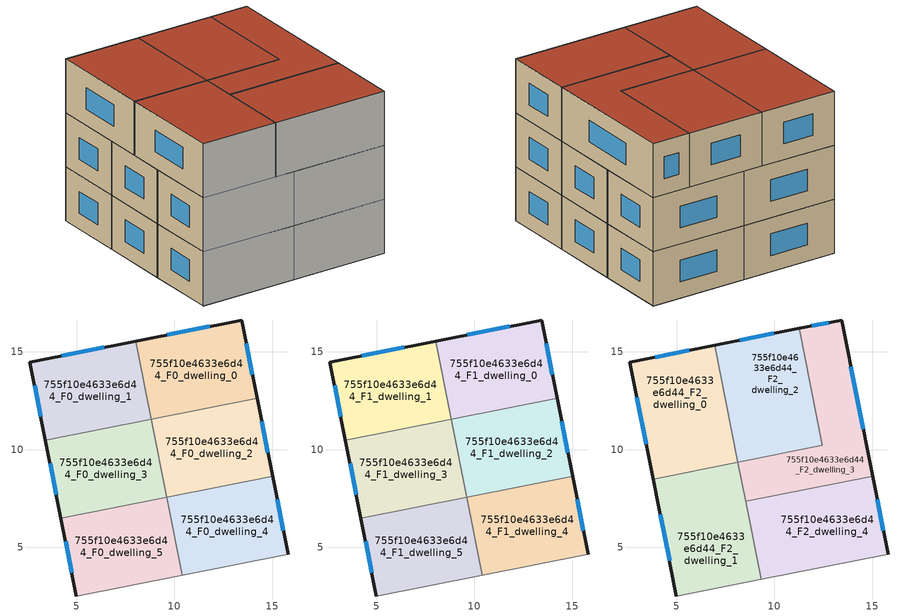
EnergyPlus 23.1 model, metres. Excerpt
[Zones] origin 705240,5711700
755f10e4633e6d44_F0_dwelling_0
 floor ground (EU_floor_Construction): 14.23,12.64 13.43,16.63 8.02,15.55 8.82,11.56 z0
 wall outside (EU_wall_Construction): 8.02,15.55 13.43,16.63 14.23,12.64 z0:3
 wall to 755f10e4633e6d44_F0_dwelling_2 (EU_wall_Construction): 14.23,12.64 8.82,11.56 z0:3
 wall to 755f10e4633e6d44_F0_dwelling_1 (EU_wall_Construction): 8.82,11.56 8.02,15.55 z0:3
 window (EU_Window_Construction): 9.64,15.87 11.81,16.31 / 13.67,15.43 13.99,13.83 z0.9:2.1
755f10e4633e6d44_F0_dwelling_1
 floor ground (EU_floor_Construction): 8.82,11.56 8.02,15.55 2.61,14.47 3.41,10.49 z0
 wall outside (EU_wall_Construction): 3.41,10.49 2.61,14.47 8.02,15.55 z0:3
 wall to 755f10e4633e6d44_F0_dwelling_3 (EU_wall_Construction): 8.82,11.56 3.41,10.49 z0:3
 window (EU_Window_Construction): 4.23,14.8 6.4,15.23 / 3.17,11.68 2.85,13.28 z0.9:2.1
755f10e4633e6d44_F0_dwelling_2
 floor ground (EU_floor_Construction): 15.02,8.65 14.23,12.64 8.82,11.56 9.61,7.57 z0
 wall outside (EU_wall_Construction): 14.23,12.64 15.02,8.65 z0:3
 wall to 755f10e4633e6d44_F0_dwelling_3 (EU_wall_Construction): 9.61,7.57 8.82,11.56 z0:3
 wall to 755f10e4633e6d44_F0_dwelling_4 (EU_wall_Construction): 15.02,8.65 9.61,7.57 z0:3
 window (EU_Window_Construction): 14.46,11.44 14.78,9.84 z0.9:2.1
755f10e4633e6d44_F0_dwelling_3
 floor ground (EU_floor_Construction): 9.61,7.57 8.82,11.56 3.41,10.49 4.2,6.5 z0
 wall outside (EU_wall_Construction): 4.2,6.5 3.41,10.49 z0:3
 wall to 755f10e4633e6d44_F0_dwelling_5 (EU_wall_Construction): 9.61,7.57 4.2,6.5 z0:3
 window (EU_Window_Construction): 3.96,7.69 3.64,9.29 z0.9:2.1
755f10e4633e6d44_F0_dwelling_4
 floor ground (EU_floor_Construction): 15.81,4.65 15.02,8.65 9.61,7.57 10.41,3.58 z0
 wall outside (EU_wall_Construction): 15.02,8.65 15.81,4.65 z0:3
 wall adiabatic (EU_wall_Construction): 15.81,4.65 10.41,3.58 z0:3
 wall to 755f10e4633e6d44_F0_dwelling_5 (EU_wall_Construction): 10.41,3.58 9.61,7.57 z0:3
 window (EU_Window_Construction): 15.26,7.45 15.58,5.85 z0.9:2.1
755f10e4633e6d44_F0_dwelling_5
 floor ground (EU_floor_Construction): 10.41,3.58 9.61,7.57 4.2,6.5 4.99,2.51 z0
 wall outside (EU_wall_Construction): 4.99,2.51 4.2,6.5 z0:3
 wall adiabatic (EU_wall_Construction): 10.41,3.58 4.99,2.51 z0:3
 window (EU_Window_Construction): 4.76,3.7 4.44,5.3 z0.9:2.1
755f10e4633e6d44_F1_dwelling_0
 floor to 755f10e4633e6d44_F0_dwelling_0 (EU_floor_Construction): 14.23,12.64 13.43,16.63 8.02,15.55 8.82,11.56 z3
 wall outside (EU_wall_Construction): 8.02,15.55 13.43,16.63 14.23,12.64 z3:6
 wall to 755f10e4633e6d44_F1_dwelling_2 (EU_wall_Construction): 14.23,12.64 8.82,11.56 z3:6
 wall to 755f10e4633e6d44_F1_dwelling_1 (EU_wall_Construction): 8.82,11.56 8.02,15.55 z3:6
 window (EU_Window_Construction): 9.64,15.87 11.81,16.31 / 13.67,15.43 13.99,13.83 z3.9:5.1
755f10e4633e6d44_F1_dwelling_1
 floor to 755f10e4633e6d44_F0_dwelling_1 (EU_floor_Construction): 8.82,11.56 8.02,15.55 2.61,14.47 3.41,10.49 z3
 wall outside (EU_wall_Construction): 3.41,10.49 2.61,14.47 8.02,15.55 z3:6
 wall to 755f10e4633e6d44_F1_dwelling_3 (EU_wall_Construction): 8.82,11.56 3.41,10.49 z3:6
 window (EU_Window_Construction): 4.23,14.8 6.4,15.23 / 3.17,11.68 2.85,13.28 z3.9:5.1
 ceiling adiabatic (EU_roof_Construction): 8.02,15.55 8.82,11.56 7.74,11.35 6.94,15.34 z6
755f10e4633e6d44_F1_dwelling_2
 floor to 755f10e4633e6d44_F0_dwelling_2 (EU_floor_Construction): 15.02,8.65 14.23,12.64 8.82,11.56 9.61,7.57 z3
 wall outside (EU_wall_Construction): 14.23,12.64 15.02,8.65 z3:6
 wall to 755f10e4633e6d44_F1_dwelling_3 (EU_wall_Construction): 9.61,7.57 8.82,11.56 z3:6
 wall to 755f10e4633e6d44_F1_dwelling_4 (EU_wall_Construction): 15.02,8.65 9.61,7.57 z3:6
 window (EU_Window_Construction): 14.46,11.44 14.78,9.84 z3.9:5.1
 ceiling adiabatic (EU_roof_Construction): 14.23,12.64 15.02,8.65 9.61,7.57 9.21,9.57 12.46,10.21 12.06,12.21 z6
755f10e4633e6d44_F1_dwelling_3
 floor to 755f10e4633e6d44_F0_dwelling_3 (EU_floor_Construction): 9.61,7.57 8.82,11.56 3.41,10.49 4.2,6.5 z3
 wall outside (EU_wall_Construction): 4.2,6.5 3.41,10.49 z3:6
 wall to 755f10e4633e6d44_F1_dwelling_5 (EU_wall_Construction): 9.61,7.57 4.2,6.5 z3:6
 window (EU_Window_Construction): 3.96,7.69 3.64,9.29 z3.9:5.1
755f10e4633e6d44_F1_dwelling_4
 floor to 755f10e4633e6d44_F0_dwelling_4 (EU_floor_Construction): 15.81,4.65 15.02,8.65 9.61,7.57 10.41,3.58 z3
 wall outside (EU_wall_Construction): 15.02,8.65 15.81,4.65 z3:6
 wall adiabatic (EU_wall_Construction): 15.81,4.65 10.41,3.58 z3:6
 wall to 755f10e4633e6d44_F1_dwelling_5 (EU_wall_Construction): 10.41,3.58 9.61,7.57 z3:6
 window (EU_Window_Construction): 15.26,7.45 15.58,5.85 z3.9:5.1
755f10e4633e6d44_F1_dwelling_5
 floor to 755f10e4633e6d44_F0_dwelling_5 (EU_floor_Construction): 10.41,3.58 9.61,7.57 4.2,6.5 4.99,2.51 z3
 wall outside (EU_wall_Construction): 4.99,2.51 4.2,6.5 z3:6
 wall adiabatic (EU_wall_Construction): 10.41,3.58 4.99,2.51 z3:6
 window (EU_Window_Construction): 4.76,3.7 4.44,5.3 z3.9:5.1
755f10e4633e6d44_F2_dwelling_0
 floor to 755f10e4633e6d44_F1_dwelling_1 (EU_floor_Construction): 7.74,11.35 6.94,15.34 2.61,14.47 3.41,10.49 z6
 floor to 755f10e4633e6d44_F1_dwelling_3 (EU_floor_Construction): 8.13,9.35 7.74,11.35 3.41,10.49 3.8,8.49 z6
 wall outside (EU_wall_Construction): 3.8,8.49 2.61,14.47 6.94,15.34 z6:9
 wall to 755f10e4633e6d44_F2_dwelling_1 (EU_wall_Construction): 8.13,9.35 3.8,8.49 z6:9
 wall to 755f10e4633e6d44_F2_dwelling_2 (EU_wall_Construction): 6.94,15.34 8.13,9.35 z6:9
 window (EU_Window_Construction): 3.45,10.28 2.97,12.68 / 3.91,14.73 5.65,15.08 z6.9:8.1
 roof outside (EU_roof_Construction): 6.94,15.34 8.13,9.35 3.8,8.49 2.61,14.47 z9
755f10e4633e6d44_F2_dwelling_1
 floor to 755f10e4633e6d44_F1_dwelling_5 (EU_floor_Construction): 9.32,3.37 8.53,7.36 4.2,6.5 4.99,2.51 z6
 floor to 755f10e4633e6d44_F1_dwelling_3 (EU_floor_Construction): 8.53,7.36 8.13,9.35 3.8,8.49 4.2,6.5 z6
 wall outside (EU_wall_Construction): 4.99,2.51 3.8,8.49 z6:9
 wall adiabatic (EU_wall_Construction): 9.32,3.37 4.99,2.51 z6:9
 wall to 755f10e4633e6d44_F2_dwelling_4 (EU_wall_Construction): 8.53,7.36 9.32,3.37 z6:9
 wall to 755f10e4633e6d44_F2_dwelling_3 (EU_wall_Construction): 8.13,9.35 8.53,7.36 z6:9
 window (EU_Window_Construction): 4.64,4.3 4.16,6.7 z6.9:8.1
 roof outside (EU_roof_Construction): 8.13,9.35 9.32,3.37 4.99,2.51 3.8,8.49 z9
755f10e4633e6d44_F2_dwelling_2
 floor to 755f10e4633e6d44_F1_dwelling_0 (EU_floor_Construction): 12.06,12.21 11.27,16.2 8.02,15.55 8.82,11.56 z6
 floor to 755f10e4633e6d44_F1_dwelling_2 (EU_floor_Construction): 12.46,10.21 12.06,12.21 8.82,11.56 9.21,9.57 z6
 floor to 755f10e4633e6d44_F1_dwelling_3 (EU_floor_Construction): 9.21,9.57 8.82,11.56 7.74,11.35 8.13,9.35 z6
 floor adiabatic (EU_floor_Construction): 9.21,9.57 8.02,15.55 6.94,15.34 8.13,9.35 7.74,11.35 8.82,11.56 z6
 wall outside (EU_wall_Construction): 6.94,15.34 11.27,16.2 z6:9
 wall to 755f10e4633e6d44_F2_dwelling_3 (EU_wall_Construction): 11.27,16.2 12.46,10.21 8.13,9.35 z6:9
 window (EU_Window_Construction): 8.24,15.59 9.97,15.94 z6.9:8.1
 roof outside (EU_roof_Construction): 11.27,16.2 12.46,10.21 8.13,9.35 6.94,15.34 z9
755f10e4633e6d44_F2_dwelling_3
 floor to 755f10e4633e6d44_F1_dwelling_0 (EU_floor_Construction): 14.23,12.64 13.43,16.63 11.27,16.2 12.06,12.21 z6
 floor to 755f10e4633e6d44_F1_dwelling_3 (EU_floor_Construction): 9.61,7.57 9.21,9.57 8.13,9.35 8.53,7.36 z6
 floor adiabatic (EU_floor_Construction): 15.02,8.65 13.43,16.63 14.23,12.64 12.06,12.21 11.27,16.2 12.46,10.21 8.77,9.48 9.21,9.57 9.61,7.57 8.53,7.36 z6
 wall outside (EU_wall_Construction): 11.27,16.2 13.43,16.63 15.02,8.65 z6:9
 wall to 755f10e4633e6d44_F2_dwelling_4 (EU_wall_Construction): 15.02,8.65 8.53,7.36 z6:9
 window (EU_Window_Construction): 11.92,16.33 12.79,16.5 / 13.91,14.24 14.54,11.04 z6.9:8.1
 roof outside (EU_roof_Construction): 13.43,16.63 15.02,8.65 8.53,7.36 8.13,9.35 12.46,10.21 11.27,16.2 z9
755f10e4633e6d44_F2_dwelling_4
 floor to 755f10e4633e6d44_F1_dwelling_4 (EU_floor_Construction): 15.81,4.65 15.02,8.65 9.61,7.57 10.41,3.58 z6
 floor to 755f10e4633e6d44_F1_dwelling_5 (EU_floor_Construction): 10.41,3.58 9.61,7.57 8.53,7.36 9.32,3.37 z6
 wall outside (EU_wall_Construction): 15.02,8.65 15.81,4.65 z6:9
 wall adiabatic (EU_wall_Construction): 15.81,4.65 9.32,3.37 z6:9
 window (EU_Window_Construction): 15.26,7.45 15.58,5.85 z6.9:8.1
 roof outside (EU_roof_Construction): 15.02,8.65 15.81,4.65 9.32,3.37 8.53,7.36 z9
shading: 4.99,2.51 15.81,4.65 z0:9
[Building]
EU S2 Campaign: North Axis=0; Terrain=City; Solar Distribution=FullExterior
[Site:Location]
London: Latitude=51.5; Longitude=-0.5; Time Zone=0; Elevation=25
[SizingPeriod:WeatherFileDays]
AnnualSizingPeriod: Begin Month=1; Begin Day of Month=1; End Month=12; End Day of Month=31; Day of Week for Start Day=Monday; Use Weather File Daylight Saving Period=No; Use Weather File Rain and Snow Indicators=No
[MATERIAL]
EU_InternalMass_Material: Roughness=MediumRough; Thickness=0.1; Conductivity=1; Density=1800; Specific Heat=900; Thermal Absorptance=0.9; Solar Absorptance=0.7; Visible Absorptance=0.7
[MATERIAL:NOMASS] Roughness=MediumRough; Thermal Absorptance=0.9; Solar Absorptance=0.7; Visible Absorptance=0.7
Name | Thermal Resistance
EU_wall_NoMass | 1.04674
EU_roof_NoMass | 4.32442
EU_floor_NoMass | 2.04616
[WINDOWMATERIAL:SIMPLEGLAZINGSYSTEM]
EU_Window_SimpleGlazing: UFactor=4.25843; Solar Heat Gain Coefficient=0.85; Visible Transmittance=0.85
[CONSTRUCTION]
EU_wall_Construction: EU_wall_NoMass
EU_roof_Construction: EU_roof_NoMass
EU_floor_Construction: EU_floor_NoMass
EU_InternalMass_Construction: EU_InternalMass_Material
EU_Window_Construction: EU_Window_SimpleGlazing
[ZONE] Type=1; Multiplier=1; Ceiling Height=autocalculate; Floor Area=autocalculate; Part of Total Floor Area=Yes
Name | Volume
755f10e4633e6d44_F0_dwelling_0; 755f10e4633e6d44_F1_dwelling_0; 755f10e4633e6d44_F0_dwelling_4; 755f10e4633e6d44_F1_dwelling_4 | 67.3184
755f10e4633e6d44_F2_dwelling_0 | 80.7847
755f10e4633e6d44_F0_dwelling_1; 755f10e4633e6d44_F1_dwelling_1 | 67.3044
755f10e4633e6d44_F2_dwelling_1; 755f10e4633e6d44_F2_dwelling_3 | 80.7781
755f10e4633e6d44_F0_dwelling_2; 755f10e4633e6d44_F1_dwelling_2; 755f10e4633e6d44_F0_dwelling_3; 755f10e4633e6d44_F1_dwelling_3 | 67.3206
755f10e4633e6d44_F2_dwelling_2 | 80.7751
755f10e4633e6d44_F2_dwelling_4 | 80.7766
755f10e4633e6d44_F0_dwelling_5; 755f10e4633e6d44_F1_dwelling_5 | 67.3169
[INTERNALMASS] Construction=EU_InternalMass_Construction
Name | Zone or ZoneList | Surface Area
755f10e4633e6d44_F0_dwelling_0_EU_InternalMass | 755f10e4633e6d44_F0_dwelling_0 | 22.4404
755f10e4633e6d44_F0_dwelling_1_EU_InternalMass | 755f10e4633e6d44_F0_dwelling_1 | 22.435
755f10e4633e6d44_F0_dwelling_2_EU_InternalMass | 755f10e4633e6d44_F0_dwelling_2 | 22.4406
755f10e4633e6d44_F0_dwelling_3_EU_InternalMass | 755f10e4633e6d44_F0_dwelling_3 | 22.4402
755f10e4633e6d44_F0_dwelling_4_EU_InternalMass | 755f10e4633e6d44_F0_dwelling_4 | 22.438
755f10e4633e6d44_F0_dwelling_5_EU_InternalMass | 755f10e4633e6d44_F0_dwelling_5 | 22.4393
755f10e4633e6d44_F1_dwelling_0_EU_InternalMass | 755f10e4633e6d44_F1_dwelling_0 | 22.4404
755f10e4633e6d44_F1_dwelling_1_EU_InternalMass | 755f10e4633e6d44_F1_dwelling_1 | 22.435
755f10e4633e6d44_F1_dwelling_2_EU_InternalMass | 755f10e4633e6d44_F1_dwelling_2 | 22.4406
755f10e4633e6d44_F1_dwelling_3_EU_InternalMass | 755f10e4633e6d44_F1_dwelling_3 | 22.4402
755f10e4633e6d44_F1_dwelling_4_EU_InternalMass | 755f10e4633e6d44_F1_dwelling_4 | 22.438
755f10e4633e6d44_F1_dwelling_5_EU_InternalMass | 755f10e4633e6d44_F1_dwelling_5 | 22.4393
755f10e4633e6d44_F2_dwelling_0_EU_InternalMass | 755f10e4633e6d44_F2_dwelling_0 | 26.9295
755f10e4633e6d44_F2_dwelling_1_EU_InternalMass | 755f10e4633e6d44_F2_dwelling_1 | 26.926
755f10e4633e6d44_F2_dwelling_2_EU_InternalMass | 755f10e4633e6d44_F2_dwelling_2 | 26.9264
755f10e4633e6d44_F2_dwelling_3_EU_InternalMass | 755f10e4633e6d44_F2_dwelling_3 | 26.9257
755f10e4633e6d44_F2_dwelling_4_EU_InternalMass | 755f10e4633e6d44_F2_dwelling_4 | 26.926
[OTHEREQUIPMENT] Fuel Type=Electricity; Design Level Calculation Method=Watts/Area; Power per Zone Floor Area=1; Fraction Latent=0; Fraction Radiant=0; Fraction Lost=0; Carbon Dioxide Generation Rate=0; EndUse Subcategory=EU_Step8_InternalGains
Name | Zone or ZoneList or Space or SpaceList | Schedule
EU_Step8_InternalGain_755f10e4633e6d44_F0_dwelling_0_f000 | 755f10e4633e6d44_F0_dwelling_0 | EU_Step8_GainSchedule_755f10e4633e6d44_F0_dwelling_0_f000
EU_Step8_InternalGain_755f10e4633e6d44_F0_dwelling_1_f000 | 755f10e4633e6d44_F0_dwelling_1 | EU_Step8_GainSchedule_755f10e4633e6d44_F0_dwelling_1_f000
EU_Step8_InternalGain_755f10e4633e6d44_F0_dwelling_2_f000 | 755f10e4633e6d44_F0_dwelling_2 | EU_Step8_GainSchedule_755f10e4633e6d44_F0_dwelling_2_f000
EU_Step8_InternalGain_755f10e4633e6d44_F0_dwelling_3_f000 | 755f10e4633e6d44_F0_dwelling_3 | EU_Step8_GainSchedule_755f10e4633e6d44_F0_dwelling_3_f000
EU_Step8_InternalGain_755f10e4633e6d44_F0_dwelling_4_f000 | 755f10e4633e6d44_F0_dwelling_4 | EU_Step8_GainSchedule_755f10e4633e6d44_F0_dwelling_4_f000
EU_Step8_InternalGain_755f10e4633e6d44_F0_dwelling_5_f000 | 755f10e4633e6d44_F0_dwelling_5 | EU_Step8_GainSchedule_755f10e4633e6d44_F0_dwelling_5_f000
EU_Step8_InternalGain_755f10e4633e6d44_F1_dwelling_0_f000 | 755f10e4633e6d44_F1_dwelling_0 | EU_Step8_GainSchedule_755f10e4633e6d44_F1_dwelling_0_f000
EU_Step8_InternalGain_755f10e4633e6d44_F1_dwelling_1_f000 | 755f10e4633e6d44_F1_dwelling_1 | EU_Step8_GainSchedule_755f10e4633e6d44_F1_dwelling_1_f000
EU_Step8_InternalGain_755f10e4633e6d44_F1_dwelling_2_f000 | 755f10e4633e6d44_F1_dwelling_2 | EU_Step8_GainSchedule_755f10e4633e6d44_F1_dwelling_2_f000
EU_Step8_InternalGain_755f10e4633e6d44_F1_dwelling_3_f000 | 755f10e4633e6d44_F1_dwelling_3 | EU_Step8_GainSchedule_755f10e4633e6d44_F1_dwelling_3_f000
EU_Step8_InternalGain_755f10e4633e6d44_F1_dwelling_4_f000 | 755f10e4633e6d44_F1_dwelling_4 | EU_Step8_GainSchedule_755f10e4633e6d44_F1_dwelling_4_f000
EU_Step8_InternalGain_755f10e4633e6d44_F1_dwelling_5_f000 | 755f10e4633e6d44_F1_dwelling_5 | EU_Step8_GainSchedule_755f10e4633e6d44_F1_dwelling_5_f000
EU_Step8_InternalGain_755f10e4633e6d44_F2_dwelling_0_f000 | 755f10e4633e6d44_F2_dwelling_0 | EU_Step8_GainSchedule_755f10e4633e6d44_F2_dwelling_0_f000
EU_Step8_InternalGain_755f10e4633e6d44_F2_dwelling_1_f000 | 755f10e4633e6d44_F2_dwelling_1 | EU_Step8_GainSchedule_755f10e4633e6d44_F2_dwelling_1_f000
EU_Step8_InternalGain_755f10e4633e6d44_F2_dwelling_2_f000 | 755f10e4633e6d44_F2_dwelling_2 | EU_Step8_GainSchedule_755f10e4633e6d44_F2_dwelling_2_f000
EU_Step8_InternalGain_755f10e4633e6d44_F2_dwelling_3_f000 | 755f10e4633e6d44_F2_dwelling_3 | EU_Step8_GainSchedule_755f10e4633e6d44_F2_dwelling_3_f000
EU_Step8_InternalGain_755f10e4633e6d44_F2_dwelling_4_f000 | 755f10e4633e6d44_F2_dwelling_4 | EU_Step8_GainSchedule_755f10e4633e6d44_F2_dwelling_4_f000
[ZONEVENTILATION:DESIGNFLOWRATE] Schedule=EU_AlwaysOn; Design Flow Rate Calculation Method=AirChanges/Hour; Air Changes per Hour=0.488719; Ventilation Type=Natural; Fan Pressure Rise=0; Fan Total Efficiency=1; Constant Term Coefficient=1; Temperature Term Coefficient=0; Velocity Term Coefficient=0; Velocity Squared Term Coefficient=0; Minimum Indoor Temperature=-100; Maximum Indoor Temperature=100; Delta Temperature=-100; Minimum Outdoor Temperature=-100; Maximum Outdoor Temperature=100; Maximum Wind Speed=40
Name | Zone or ZoneList or Space or SpaceList
EU_ConstantAir_755f10e4633e6d44_F0_dwelling_0 | 755f10e4633e6d44_F0_dwelling_0
EU_ConstantAir_755f10e4633e6d44_F0_dwelling_1 | 755f10e4633e6d44_F0_dwelling_1
EU_ConstantAir_755f10e4633e6d44_F0_dwelling_2 | 755f10e4633e6d44_F0_dwelling_2
EU_ConstantAir_755f10e4633e6d44_F0_dwelling_3 | 755f10e4633e6d44_F0_dwelling_3
EU_ConstantAir_755f10e4633e6d44_F0_dwelling_4 | 755f10e4633e6d44_F0_dwelling_4
EU_ConstantAir_755f10e4633e6d44_F0_dwelling_5 | 755f10e4633e6d44_F0_dwelling_5
EU_ConstantAir_755f10e4633e6d44_F1_dwelling_0 | 755f10e4633e6d44_F1_dwelling_0
EU_ConstantAir_755f10e4633e6d44_F1_dwelling_1 | 755f10e4633e6d44_F1_dwelling_1
EU_ConstantAir_755f10e4633e6d44_F1_dwelling_2 | 755f10e4633e6d44_F1_dwelling_2
EU_ConstantAir_755f10e4633e6d44_F1_dwelling_3 | 755f10e4633e6d44_F1_dwelling_3
EU_ConstantAir_755f10e4633e6d44_F1_dwelling_4 | 755f10e4633e6d44_F1_dwelling_4
EU_ConstantAir_755f10e4633e6d44_F1_dwelling_5 | 755f10e4633e6d44_F1_dwelling_5
EU_ConstantAir_755f10e4633e6d44_F2_dwelling_0 | 755f10e4633e6d44_F2_dwelling_0
EU_ConstantAir_755f10e4633e6d44_F2_dwelling_1 | 755f10e4633e6d44_F2_dwelling_1
EU_ConstantAir_755f10e4633e6d44_F2_dwelling_2 | 755f10e4633e6d44_F2_dwelling_2
EU_ConstantAir_755f10e4633e6d44_F2_dwelling_3 | 755f10e4633e6d44_F2_dwelling_3
EU_ConstantAir_755f10e4633e6d44_F2_dwelling_4 | 755f10e4633e6d44_F2_dwelling_4
[HVACTEMPLATE:THERMOSTAT] Constant Heating Setpoint=20; Constant Cooling Setpoint=50
EU_HeatOnly_755f10e4633e6d44_F0_dwelling_0; EU_HeatOnly_755f10e4633e6d44_F0_dwelling_1; EU_HeatOnly_755f10e4633e6d44_F0_dwelling_2; EU_HeatOnly_755f10e4633e6d44_F0_dwelling_3; EU_HeatOnly_755f10e4633e6d44_F0_dwelling_4; EU_HeatOnly_755f10e4633e6d44_F0_dwelling_5; EU_HeatOnly_755f10e4633e6d44_F1_dwelling_0; EU_HeatOnly_755f10e4633e6d44_F1_dwelling_1; EU_HeatOnly_755f10e4633e6d44_F1_dwelling_2; EU_HeatOnly_755f10e4633e6d44_F1_dwelling_3; EU_HeatOnly_755f10e4633e6d44_F1_dwelling_4; EU_HeatOnly_755f10e4633e6d44_F1_dwelling_5; EU_HeatOnly_755f10e4633e6d44_F2_dwelling_0; EU_HeatOnly_755f10e4633e6d44_F2_dwelling_1; EU_HeatOnly_755f10e4633e6d44_F2_dwelling_2; EU_HeatOnly_755f10e4633e6d44_F2_dwelling_3; EU_HeatOnly_755f10e4633e6d44_F2_dwelling_4
[HVACTEMPLATE:ZONE:IDEALLOADSAIRSYSTEM] System Availability Schedule=EU_AlwaysOn; Maximum Heating Supply Air Temperature=50; Minimum Cooling Supply Air Temperature=13; Maximum Heating Supply Air Humidity Ratio=0.0156; Minimum Cooling Supply Air Humidity Ratio=0.0077; Heating Limit=NoLimit; Cooling Limit=NoLimit; Heating Availability Schedule=EU_AlwaysOn; Cooling Availability Schedule=EU_CoolingOff; Dehumidification Control Type=ConstantSensibleHeatRatio; Cooling Sensible Heat Ratio=0.7; Dehumidification Setpoint=60; Humidification Control Type=None; Humidification Setpoint=30; Outdoor Air Method=None; Outdoor Air Flow Rate per Person=0.00944; Outdoor Air Flow Rate per Zone Floor Area=0; Outdoor Air Flow Rate per Zone=0; Demand Controlled Ventilation Type=None; Outdoor Air Economizer Type=NoEconomizer; Heat Recovery Type=None; Sensible Heat Recovery Effectiveness=0.7; Latent Heat Recovery Effectiveness=0.65
Name | Template Thermostat
755f10e4633e6d44_F0_dwelling_0 | EU_HeatOnly_755f10e4633e6d44_F0_dwelling_0
755f10e4633e6d44_F0_dwelling_1 | EU_HeatOnly_755f10e4633e6d44_F0_dwelling_1
755f10e4633e6d44_F0_dwelling_2 | EU_HeatOnly_755f10e4633e6d44_F0_dwelling_2
755f10e4633e6d44_F0_dwelling_3 | EU_HeatOnly_755f10e4633e6d44_F0_dwelling_3
755f10e4633e6d44_F0_dwelling_4 | EU_HeatOnly_755f10e4633e6d44_F0_dwelling_4
755f10e4633e6d44_F0_dwelling_5 | EU_HeatOnly_755f10e4633e6d44_F0_dwelling_5
755f10e4633e6d44_F1_dwelling_0 | EU_HeatOnly_755f10e4633e6d44_F1_dwelling_0
755f10e4633e6d44_F1_dwelling_1 | EU_HeatOnly_755f10e4633e6d44_F1_dwelling_1
755f10e4633e6d44_F1_dwelling_2 | EU_HeatOnly_755f10e4633e6d44_F1_dwelling_2
755f10e4633e6d44_F1_dwelling_3 | EU_HeatOnly_755f10e4633e6d44_F1_dwelling_3
755f10e4633e6d44_F1_dwelling_4 | EU_HeatOnly_755f10e4633e6d44_F1_dwelling_4
755f10e4633e6d44_F1_dwelling_5 | EU_HeatOnly_755f10e4633e6d44_F1_dwelling_5
755f10e4633e6d44_F2_dwelling_0 | EU_HeatOnly_755f10e4633e6d44_F2_dwelling_0
755f10e4633e6d44_F2_dwelling_1 | EU_HeatOnly_755f10e4633e6d44_F2_dwelling_1
755f10e4633e6d44_F2_dwelling_2 | EU_HeatOnly_755f10e4633e6d44_F2_dwelling_2
755f10e4633e6d44_F2_dwelling_3 | EU_HeatOnly_755f10e4633e6d44_F2_dwelling_3
755f10e4633e6d44_F2_dwelling_4 | EU_HeatOnly_755f10e4633e6d44_F2_dwelling_4
[SIZING:ZONE] Zone Cooling Design Supply Air Temperature Input Method=SupplyAirTemperature; Zone Cooling Design Supply Air Temperature=13; Zone Heating Design Supply Air Temperature Input Method=SupplyAirTemperature; Zone Heating Design Supply Air Temperature=50; Zone Cooling Design Supply Air Humidity Ratio=0.008; Zone Heating Design Supply Air Humidity Ratio=0.008; Cooling Design Air Flow Method=DesignDay; Cooling Design Air Flow Rate=0; Cooling Minimum Air Flow per Zone Floor Area=0.000762; Cooling Minimum Air Flow=0; Cooling Minimum Air Flow Fraction=0.2; Heating Design Air Flow Method=DesignDay; Heating Design Air Flow Rate=0; Heating Maximum Air Flow per Zone Floor Area=0.002032; Heating Maximum Air Flow=0.141576; Heating Maximum Air Flow Fraction=0.3; Account for Dedicated Outdoor Air System=No; Dedicated Outdoor Air System Control Strategy=NeutralSupplyAir; Dedicated Outdoor Air Low Setpoint Temperature for Design=autosize; Dedicated Outdoor Air High Setpoint Temperature for Design=autosize; Zone Load Sizing Method=Sensible Load Only No Latent Load; Zone Latent Cooling Design Supply Air Humidity Ratio Input Method=HumidityRatioDifference; Zone Cooling Design Supply Air Humidity Ratio Difference=0.005; Zone Latent Heating Design Supply Air Humidity Ratio Input Method=HumidityRatioDifference; Zone Humidification Design Supply Air Humidity Ratio Difference=0.005
755f10e4633e6d44_F0_dwelling_0; 755f10e4633e6d44_F0_dwelling_1; 755f10e4633e6d44_F0_dwelling_2; 755f10e4633e6d44_F0_dwelling_3; 755f10e4633e6d44_F0_dwelling_4; 755f10e4633e6d44_F0_dwelling_5; 755f10e4633e6d44_F1_dwelling_0; 755f10e4633e6d44_F1_dwelling_1; 755f10e4633e6d44_F1_dwelling_2; 755f10e4633e6d44_F1_dwelling_3; 755f10e4633e6d44_F1_dwelling_4; 755f10e4633e6d44_F1_dwelling_5; 755f10e4633e6d44_F2_dwelling_0; 755f10e4633e6d44_F2_dwelling_1; 755f10e4633e6d44_F2_dwelling_2; 755f10e4633e6d44_F2_dwelling_3; 755f10e4633e6d44_F2_dwelling_4
[SCHEDULE:CONSTANT]
Name | Hourly Value
EU_AlwaysOn | 1
EU_CoolingOff | 0
[SCHEDULE:FILE] Column Number=1; Rows to Skip at Top=0; Number of Hours of Data=8760; Column Separator=Comma; Interpolate to Timestep=No; Minutes per Item=60; Adjust Schedule for Daylight Savings=Yes
Name | File
EU_Step8_GainSchedule_755f10e4633e6d44_F0_dwelling_0_f000 | ../../schedules/755f10e4633e6d44/755f10e4633e6d44_F0_dwelling_0_f000_gain.csv
EU_Step8_GainSchedule_755f10e4633e6d44_F0_dwelling_1_f000 | ../../schedules/755f10e4633e6d44/755f10e4633e6d44_F0_dwelling_1_f000_gain.csv
EU_Step8_GainSchedule_755f10e4633e6d44_F0_dwelling_2_f000 | ../../schedules/755f10e4633e6d44/755f10e4633e6d44_F0_dwelling_2_f000_gain.csv
EU_Step8_GainSchedule_755f10e4633e6d44_F0_dwelling_3_f000 | ../../schedules/755f10e4633e6d44/755f10e4633e6d44_F0_dwelling_3_f000_gain.csv
EU_Step8_GainSchedule_755f10e4633e6d44_F0_dwelling_4_f000 | ../../schedules/755f10e4633e6d44/755f10e4633e6d44_F0_dwelling_4_f000_gain.csv
EU_Step8_GainSchedule_755f10e4633e6d44_F0_dwelling_5_f000 | ../../schedules/755f10e4633e6d44/755f10e4633e6d44_F0_dwelling_5_f000_gain.csv
EU_Step8_GainSchedule_755f10e4633e6d44_F1_dwelling_0_f000 | ../../schedules/755f10e4633e6d44/755f10e4633e6d44_F1_dwelling_0_f000_gain.csv
EU_Step8_GainSchedule_755f10e4633e6d44_F1_dwelling_1_f000 | ../../schedules/755f10e4633e6d44/755f10e4633e6d44_F1_dwelling_1_f000_gain.csv
EU_Step8_GainSchedule_755f10e4633e6d44_F1_dwelling_2_f000 | ../../schedules/755f10e4633e6d44/755f10e4633e6d44_F1_dwelling_2_f000_gain.csv
EU_Step8_GainSchedule_755f10e4633e6d44_F1_dwelling_3_f000 | ../../schedules/755f10e4633e6d44/755f10e4633e6d44_F1_dwelling_3_f000_gain.csv
EU_Step8_GainSchedule_755f10e4633e6d44_F1_dwelling_4_f000 | ../../schedules/755f10e4633e6d44/755f10e4633e6d44_F1_dwelling_4_f000_gain.csv
EU_Step8_GainSchedule_755f10e4633e6d44_F1_dwelling_5_f000 | ../../schedules/755f10e4633e6d44/755f10e4633e6d44_F1_dwelling_5_f000_gain.csv
EU_Step8_GainSchedule_755f10e4633e6d44_F2_dwelling_0_f000 | ../../schedules/755f10e4633e6d44/755f10e4633e6d44_F2_dwelling_0_f000_gain.csv
EU_Step8_GainSchedule_755f10e4633e6d44_F2_dwelling_1_f000 | ../../schedules/755f10e4633e6d44/755f10e4633e6d44_F2_dwelling_1_f000_gain.csv
EU_Step8_GainSchedule_755f10e4633e6d44_F2_dwelling_2_f000 | ../../schedules/755f10e4633e6d44/755f10e4633e6d44_F2_dwelling_2_f000_gain.csv
EU_Step8_GainSchedule_755f10e4633e6d44_F2_dwelling_3_f000 | ../../schedules/755f10e4633e6d44/755f10e4633e6d44_F2_dwelling_3_f000_gain.csv
EU_Step8_GainSchedule_755f10e4633e6d44_F2_dwelling_4_f000 | ../../schedules/755f10e4633e6d44/755f10e4633e6d44_F2_dwelling_4_f000_gain.csv
